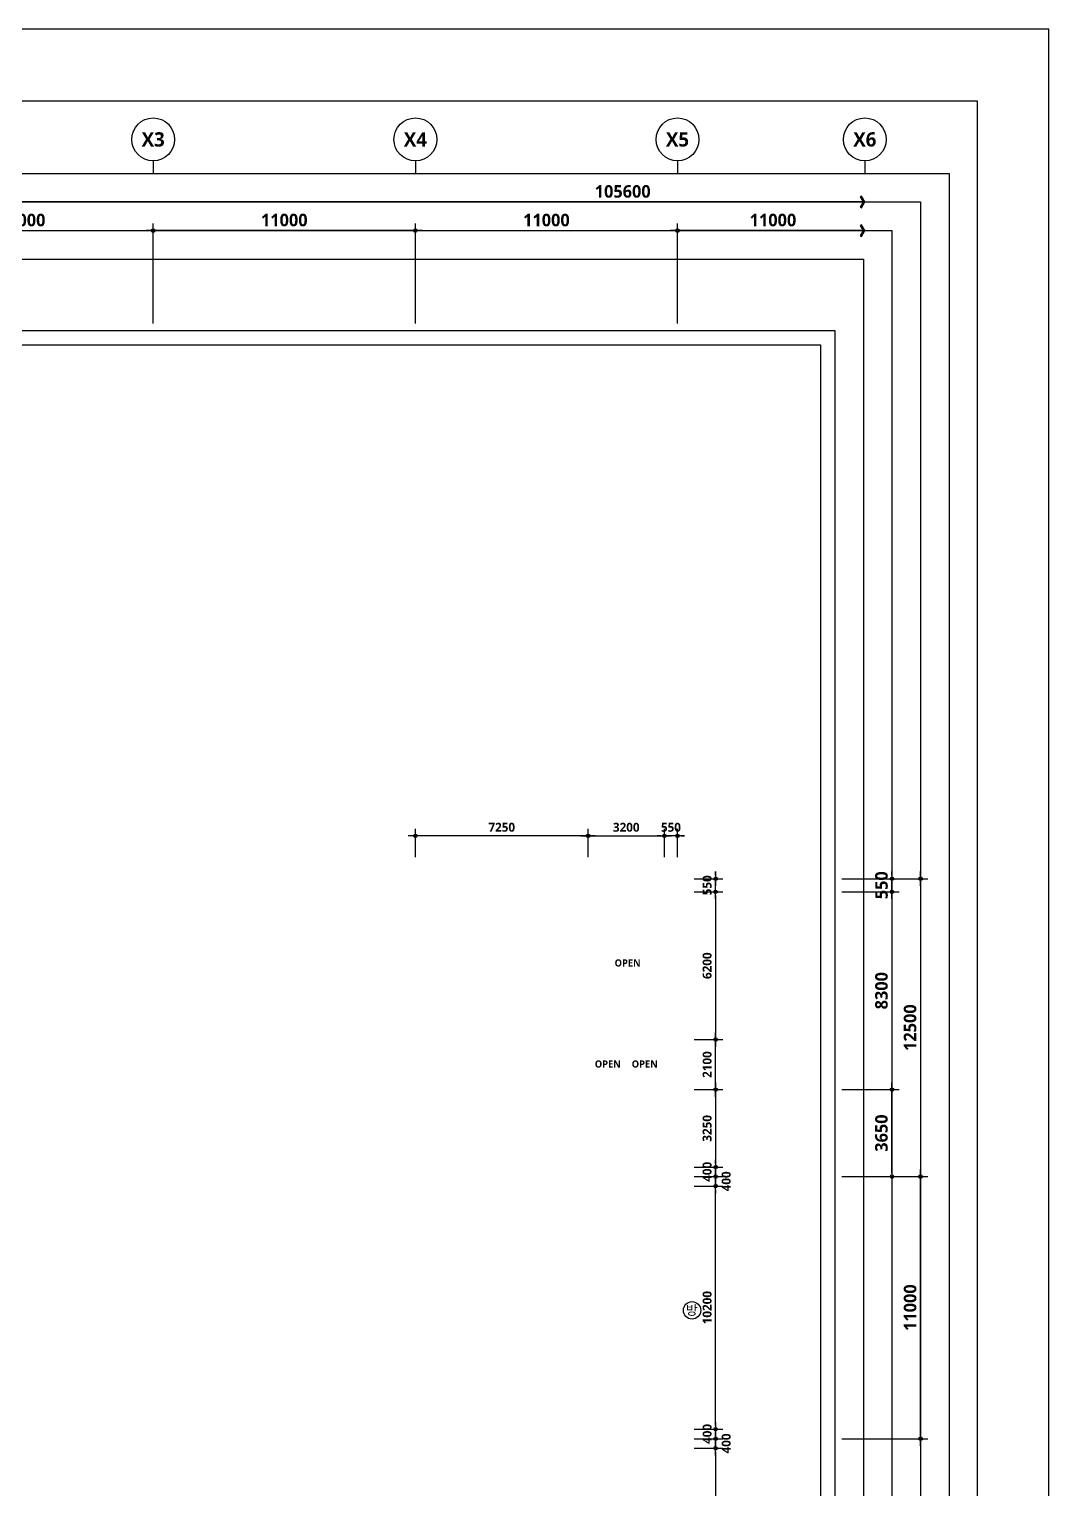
# Model space of a CAD drawing. Header units: millimetres. Extents: x -63924 to 190228206, y 0 to 456875599.
# Drawn here: x 46317 to 89100, y 820748 to 882000 of the extents above; entities that cross this region are included whole.
import ezdxf
from ezdxf.enums import TextEntityAlignment as Align

# ---------------------------------------------------------------- set-up
doc = ezdxf.new("R2010")
doc.units = ezdxf.units.MM
doc.header["$LTSCALE"] = 150
doc.header["$MEASUREMENT"] = 0
doc.header["$PDSIZE"] = -10
doc.layers.get('0').update_dxf_attribs({"linetype": 'CONTINUOUS'})
doc.layers.get('Defpoints').update_dxf_attribs({"color": 153, "linetype": 'CONTINUOUS'})
for name, color, linetype in [('A-ANNO-DIM', 4, 'CONTINUOUS'), ('A-ANNO-SYMB', 7, 'CONTINUOUS'), ('A-ANNO-TEXT1', 7, 'CONTINUOUS'), ('A-ANNO-TITL', 7, 'CONTINUOUS'), ('A-ST-AXIS-BUB', 7, 'CONTINUOUS'), ('A-ST-AXIS-DIM', 7, 'CONTINUOUS')]:
    doc.layers.add(name, color=color, linetype=linetype)
for name, color, linetype, plot in [('Defpoint', 161, 'CONTINUOUS', False), ('G(그리드1)', 185, 'CONTINUOUS', False), ('G(그리드2)', 235, 'CONTINUOUS', False)]:
    doc.layers.add(name, color=color, linetype=linetype, plot=plot)
doc.styles.add('2020음성 1차', font='')
doc.styles.add('SH_대대리576', font='')
doc.styles.add('SH_진천_나눔', font='')
doc.styles.get('2020음성 1차').set_extended_font_data('NanumGothic', bold=True)
doc.styles.get('SH_대대리576').set_extended_font_data('NanumGothic', bold=True)
doc.styles.get('SH_진천_나눔').set_extended_font_data('NanumGothic', bold=True)
doc.dimstyles.new('SHP 300', dxfattribs={"dimscale": 150, "dimtxt": 3.5, "dimasz": 1, "dimexe": 2, "dimexo": 2, "dimgap": 1, "dimtad": 1, "dimdec": 0, "dimzin": 0, "dimdsep": 46, "dimtxsty": 'SH_대대리576', "dimblk": 'DIMDOT', "dimcen": 0.09, "dimclrt": 3, "dimadec": 0, "dimazin": 1, "dimtfac": 1, "dimtdec": 0, "dimtix": 1, "dimtmove": 2, "dimatfit": 0, "dimldrblk": 'DIMDOT', "dimfxl": 1, "dimtolj": 1, "dimtzin": 0, "dimarcsym": 0})
doc.dimstyles.new('SHP300내부', dxfattribs={"dimscale": 150, "dimtxt": 2.5, "dimasz": 1, "dimexe": 2, "dimexo": 2, "dimgap": 1, "dimtad": 1, "dimdec": 0, "dimzin": 0, "dimdsep": 46, "dimtxsty": 'SH_대대리576', "dimblk": 'DIMDOT', "dimcen": 0.09, "dimclrd": 256, "dimclre": 256, "dimclrt": 3, "dimadec": 0, "dimazin": 1, "dimtfac": 1, "dimtdec": 0, "dimtix": 1, "dimtmove": 2, "dimatfit": 0, "dimldrblk": 'DIMDOT', "dimfxl": 1, "dimtolj": 1, "dimtzin": 0, "dimlwd": -1, "dimlwe": -1, "dimarcsym": 0})

# ---------------------------------------------------------------- blocks, each defined once
blk = doc.blocks.new('A-ST-AXIS-BUB-1')
at = {"layer": 'A-ST-AXIS-BUB'}
blk.add_line((0, 350), (0, 0), dxfattribs=at)
blk.add_circle((0, 950), 600, dxfattribs=at)
blk = doc.blocks.new('DIMDOT')
at = {"color": 0}
blk.add_line((-2, 0), (2, 0), dxfattribs=at)
for radius in [0.5, 0.25]:
    blk.add_circle((0, 0), radius, dxfattribs=at)
blk = doc.blocks.new('*D244')
at = {"layer": 'A-ST-AXIS-DIM', "color": 0, "lineweight": -2, "transparency": 16777216}
for p, q in [((40520, 869650), (40520, 873850)), ((40670, 873550), (51370, 873550)), ((51520, 869650), (51520, 873850))]:
    blk.add_line(p, q, dxfattribs=at)
at = {"layer": 'Defpoints', "color": 0, "transparency": 16777216}
for p in [(51520, 873550), (40520, 869350), (51520, 869350)]:
    blk.add_point(p, dxfattribs=at)
at = {"layer": 'A-ST-AXIS-DIM', "color": 0, "linetype": 'ByBlock', "lineweight": -2, "transparency": 16777216, "xscale": 150, "yscale": 150, "zscale": 150, "rotation": 180}
blk.add_blockref('DIMDOT', (40520, 873550), dxfattribs=at)
at = {"layer": 'A-ST-AXIS-DIM', "color": 0, "linetype": 'ByBlock', "lineweight": -2, "transparency": 16777216, "xscale": 150, "yscale": 150, "zscale": 150}
blk.add_blockref('DIMDOT', (51520, 873550), dxfattribs=at)
at = {"layer": 'A-ST-AXIS-DIM', "color": 3, "transparency": 16777216, "insert": (46020, 873988), "char_height": 525, "attachment_point": 5, "style": 'SH_대대리576'}
blk.add_mtext('\\A1;11000', dxfattribs=at)
blk = doc.blocks.new('*D245')
at = {"layer": 'A-ST-AXIS-DIM', "color": 0, "lineweight": -2, "transparency": 16777216}
for p, q in [((51520, 869650), (51520, 873850)), ((62370, 873550), (51670, 873550)), ((62520, 869650), (62520, 873850))]:
    blk.add_line(p, q, dxfattribs=at)
at = {"layer": 'Defpoints', "color": 0, "transparency": 16777216}
for p in [(51520, 873550), (51520, 869350), (62520, 869350)]:
    blk.add_point(p, dxfattribs=at)
at = {"layer": 'A-ST-AXIS-DIM', "color": 0, "linetype": 'ByBlock', "lineweight": -2, "transparency": 16777216, "xscale": 150, "yscale": 150, "zscale": 150, "rotation": 180}
blk.add_blockref('DIMDOT', (51520, 873550), dxfattribs=at)
at = {"layer": 'A-ST-AXIS-DIM', "color": 0, "linetype": 'ByBlock', "lineweight": -2, "transparency": 16777216, "xscale": 150, "yscale": 150, "zscale": 150}
blk.add_blockref('DIMDOT', (62520, 873550), dxfattribs=at)
at = {"layer": 'A-ST-AXIS-DIM', "color": 3, "transparency": 16777216, "insert": (57020, 873988), "char_height": 525, "attachment_point": 5, "style": 'SH_대대리576'}
blk.add_mtext('\\A1;11000', dxfattribs=at)
blk = doc.blocks.new('*D246')
at = {"layer": 'A-ST-AXIS-DIM', "color": 0, "lineweight": -2, "transparency": 16777216}
for p, q in [((62520, 869650), (62520, 873850)), ((62670, 873550), (73370, 873550)), ((73520, 869650), (73520, 873850))]:
    blk.add_line(p, q, dxfattribs=at)
at = {"layer": 'Defpoints', "color": 0, "transparency": 16777216}
for p in [(73520, 873550), (62520, 869350), (73520, 869350)]:
    blk.add_point(p, dxfattribs=at)
at = {"layer": 'A-ST-AXIS-DIM', "color": 0, "linetype": 'ByBlock', "lineweight": -2, "transparency": 16777216, "xscale": 150, "yscale": 150, "zscale": 150, "rotation": 180}
blk.add_blockref('DIMDOT', (62520, 873550), dxfattribs=at)
at = {"layer": 'A-ST-AXIS-DIM', "color": 0, "linetype": 'ByBlock', "lineweight": -2, "transparency": 16777216, "xscale": 150, "yscale": 150, "zscale": 150}
blk.add_blockref('DIMDOT', (73520, 873550), dxfattribs=at)
at = {"layer": 'A-ST-AXIS-DIM', "color": 3, "transparency": 16777216, "insert": (68020, 873988), "char_height": 525, "attachment_point": 5, "style": 'SH_대대리576'}
blk.add_mtext('\\A1;11000', dxfattribs=at)
blk = doc.blocks.new('*D1533')
at = {"layer": 'A-ST-AXIS-DIM', "color": 0, "lineweight": -2, "transparency": 16777216}
for p, q in [((80420, 822850), (84020, 822850)), ((83720, 822700), (83720, 812000)), ((80420, 811850), (84020, 811850))]:
    blk.add_line(p, q, dxfattribs=at)
at = {"layer": 'Defpoints', "color": 0, "transparency": 16777216}
for p in [(80120, 822850), (80120, 811850), (83720, 811850)]:
    blk.add_point(p, dxfattribs=at)
at = {"layer": 'A-ST-AXIS-DIM', "color": 0, "linetype": 'ByBlock', "lineweight": -2, "transparency": 16777216, "xscale": 150, "yscale": 150, "zscale": 150}
for p, rotation in [((83720, 822850), 90), ((83720, 811850), 270)]:
    blk.add_blockref('DIMDOT', p, dxfattribs=dict(at, rotation=rotation))
at = {"layer": 'A-ST-AXIS-DIM', "color": 3, "transparency": 16777216, "insert": (83282, 817350), "char_height": 525, "attachment_point": 5, "rotation": 90, "style": 'SH_대대리576'}
blk.add_mtext('\\A1;11000', dxfattribs=at)
blk = doc.blocks.new('*D1534')
at = {"layer": 'A-ST-AXIS-DIM', "color": 0, "lineweight": -2, "transparency": 16777216}
for p, q in [((80420, 833850), (84020, 833850)), ((83720, 823000), (83720, 833700)), ((80420, 822850), (84020, 822850))]:
    blk.add_line(p, q, dxfattribs=at)
at = {"layer": 'Defpoints', "color": 0, "transparency": 16777216}
for p in [(80120, 833850), (83720, 833850), (80120, 822850)]:
    blk.add_point(p, dxfattribs=at)
at = {"layer": 'A-ST-AXIS-DIM', "color": 0, "linetype": 'ByBlock', "lineweight": -2, "transparency": 16777216, "xscale": 150, "yscale": 150, "zscale": 150}
for p, rotation in [((83720, 833850), 90), ((83720, 822850), 270)]:
    blk.add_blockref('DIMDOT', p, dxfattribs=dict(at, rotation=rotation))
at = {"layer": 'A-ST-AXIS-DIM', "color": 3, "transparency": 16777216, "insert": (83282, 828350), "char_height": 525, "attachment_point": 5, "rotation": 90, "style": 'SH_대대리576'}
blk.add_mtext('\\A1;11000', dxfattribs=at)
blk = doc.blocks.new('*D1535')
at = {"layer": 'A-ST-AXIS-DIM', "color": 0, "lineweight": -2, "transparency": 16777216}
for p, q in [((80420, 846350), (84020, 846350)), ((83720, 846200), (83720, 834000)), ((80420, 833850), (84020, 833850))]:
    blk.add_line(p, q, dxfattribs=at)
at = {"layer": 'Defpoints', "color": 0, "transparency": 16777216}
for p in [(80120, 846350), (80120, 833850), (83720, 833850)]:
    blk.add_point(p, dxfattribs=at)
at = {"layer": 'A-ST-AXIS-DIM', "color": 0, "linetype": 'ByBlock', "lineweight": -2, "transparency": 16777216, "xscale": 150, "yscale": 150, "zscale": 150}
for p, rotation in [((83720, 846350), 90), ((83720, 833850), 270)]:
    blk.add_blockref('DIMDOT', p, dxfattribs=dict(at, rotation=rotation))
at = {"layer": 'A-ST-AXIS-DIM', "color": 3, "transparency": 16777216, "insert": (83281, 840100), "char_height": 525, "attachment_point": 5, "rotation": 90, "style": 'SH_대대리576'}
blk.add_mtext('\\A1;12500', dxfattribs=at)
blk = doc.blocks.new('*D1539')
at = {"layer": 'A-ST-AXIS-DIM', "color": 0, "lineweight": -2, "transparency": 16777216}
for p, q in [((80420, 845800), (82820, 845800)), ((82520, 845650), (82520, 837650)), ((80420, 837500), (82820, 837500))]:
    blk.add_line(p, q, dxfattribs=at)
at = {"layer": 'Defpoints', "color": 0, "transparency": 16777216}
for p in [(80120, 845800), (80120, 837500), (82520, 837500)]:
    blk.add_point(p, dxfattribs=at)
at = {"layer": 'A-ST-AXIS-DIM', "color": 0, "linetype": 'ByBlock', "lineweight": -2, "transparency": 16777216, "xscale": 150, "yscale": 150, "zscale": 150}
for p, rotation in [((82520, 845800), 90), ((82520, 837500), 270)]:
    blk.add_blockref('DIMDOT', p, dxfattribs=dict(at, rotation=rotation))
at = {"layer": 'A-ST-AXIS-DIM', "color": 3, "transparency": 16777216, "insert": (82080, 841650), "char_height": 525, "attachment_point": 5, "rotation": 90, "style": 'SH_대대리576'}
blk.add_mtext('\\A1;8300', dxfattribs=at)
blk = doc.blocks.new('*D1540')
at = {"layer": 'A-ST-AXIS-DIM', "color": 0, "lineweight": -2, "transparency": 16777216}
for p, q in [((80420, 837500), (82820, 837500)), ((82520, 834000), (82520, 837350)), ((80420, 833850), (82820, 833850))]:
    blk.add_line(p, q, dxfattribs=at)
at = {"layer": 'Defpoints', "color": 0, "transparency": 16777216}
for p in [(80120, 837500), (82520, 837500), (80120, 833850)]:
    blk.add_point(p, dxfattribs=at)
at = {"layer": 'A-ST-AXIS-DIM', "color": 0, "linetype": 'ByBlock', "lineweight": -2, "transparency": 16777216, "xscale": 150, "yscale": 150, "zscale": 150}
for p, rotation in [((82520, 837500), 90), ((82520, 833850), 270)]:
    blk.add_blockref('DIMDOT', p, dxfattribs=dict(at, rotation=rotation))
at = {"layer": 'A-ST-AXIS-DIM', "color": 3, "transparency": 16777216, "insert": (82080, 835675), "char_height": 525, "attachment_point": 5, "rotation": 90, "style": 'SH_대대리576'}
blk.add_mtext('\\A1;3650', dxfattribs=at)
blk = doc.blocks.new('*D1541')
at = {"layer": 'A-ST-AXIS-DIM', "color": 0, "lineweight": -2, "transparency": 16777216}
for p, q in [((82520, 846500), (82520, 846650)), ((80420, 846350), (82820, 846350)), ((82520, 845800), (82520, 846350)), ((80420, 845800), (82820, 845800)), ((82520, 845650), (82520, 845500))]:
    blk.add_line(p, q, dxfattribs=at)
at = {"layer": 'Defpoints', "color": 0, "transparency": 16777216}
for p in [(80120, 846350), (82520, 846350), (80120, 845800)]:
    blk.add_point(p, dxfattribs=at)
at = {"layer": 'A-ST-AXIS-DIM', "color": 0, "linetype": 'ByBlock', "lineweight": -2, "transparency": 16777216, "xscale": 150, "yscale": 150, "zscale": 150}
for p, rotation in [((82520, 846350), 270), ((82520, 845800), 90)]:
    blk.add_blockref('DIMDOT', p, dxfattribs=dict(at, rotation=rotation))
at = {"layer": 'A-ST-AXIS-DIM', "color": 3, "transparency": 16777216, "insert": (82081, 846075), "char_height": 525, "attachment_point": 5, "rotation": 90, "style": 'SH_대대리576'}
blk.add_mtext('\\A1;550', dxfattribs=at)
blk = doc.blocks.new('*D1596')
at = {"layer": 'A-ANNO-DIM', "transparency": 16777216}
for p, q in [((72970, 847250), (72970, 848450)), ((73520, 847250), (73520, 848450)), ((72820, 848150), (72670, 848150)), ((73520, 848150), (72970, 848150)), ((73670, 848150), (73820, 848150))]:
    blk.add_line(p, q, dxfattribs=at)
at = {"layer": 'Defpoints', "color": 0, "transparency": 16777216}
for p in [(72970, 848150), (72970, 846950), (73520, 846950)]:
    blk.add_point(p, dxfattribs=at)
at = {"layer": 'A-ANNO-DIM', "linetype": 'ByBlock', "transparency": 16777216, "xscale": 150, "yscale": 150, "zscale": 150}
blk.add_blockref('DIMDOT', (72970, 848150), dxfattribs=at)
at = {"layer": 'A-ANNO-DIM', "linetype": 'ByBlock', "transparency": 16777216, "xscale": 150, "yscale": 150, "zscale": 150, "rotation": 180}
blk.add_blockref('DIMDOT', (73520, 848150), dxfattribs=at)
at = {"layer": 'A-ANNO-DIM', "color": 3, "transparency": 16777216, "insert": (73245, 848506), "char_height": 375, "attachment_point": 5, "style": 'SH_대대리576'}
blk.add_mtext('\\A1;550', dxfattribs=at)
blk = doc.blocks.new('*D1597')
at = {"layer": 'A-ANNO-DIM', "transparency": 16777216}
for p, q in [((69770, 847250), (69770, 848450)), ((72970, 847250), (72970, 848450)), ((69920, 848150), (72820, 848150))]:
    blk.add_line(p, q, dxfattribs=at)
at = {"layer": 'Defpoints', "color": 0, "transparency": 16777216}
for p in [(72970, 848150), (69770, 846950), (72970, 846950)]:
    blk.add_point(p, dxfattribs=at)
at = {"layer": 'A-ANNO-DIM', "linetype": 'ByBlock', "transparency": 16777216, "xscale": 150, "yscale": 150, "zscale": 150, "rotation": 180}
blk.add_blockref('DIMDOT', (69770, 848150), dxfattribs=at)
at = {"layer": 'A-ANNO-DIM', "linetype": 'ByBlock', "transparency": 16777216, "xscale": 150, "yscale": 150, "zscale": 150}
blk.add_blockref('DIMDOT', (72970, 848150), dxfattribs=at)
at = {"layer": 'A-ANNO-DIM', "color": 3, "transparency": 16777216, "insert": (71370, 848507), "char_height": 375, "attachment_point": 5, "style": 'SH_대대리576'}
blk.add_mtext('\\A1;3200', dxfattribs=at)
blk = doc.blocks.new('*D1629')
at = {"layer": 'A-ANNO-DIM', "transparency": 16777216}
for p, q in [((62520, 847250), (62520, 848450)), ((69770, 847250), (69770, 848450)), ((69620, 848150), (62670, 848150))]:
    blk.add_line(p, q, dxfattribs=at)
at = {"layer": 'Defpoints', "color": 0, "transparency": 16777216}
for p in [(62520, 848150), (62520, 846950), (69770, 846950)]:
    blk.add_point(p, dxfattribs=at)
at = {"layer": 'A-ANNO-DIM', "linetype": 'ByBlock', "transparency": 16777216, "xscale": 150, "yscale": 150, "zscale": 150, "rotation": 180}
blk.add_blockref('DIMDOT', (62520, 848150), dxfattribs=at)
at = {"layer": 'A-ANNO-DIM', "linetype": 'ByBlock', "transparency": 16777216, "xscale": 150, "yscale": 150, "zscale": 150}
blk.add_blockref('DIMDOT', (69770, 848150), dxfattribs=at)
at = {"layer": 'A-ANNO-DIM', "color": 3, "transparency": 16777216, "insert": (66145, 848507), "char_height": 375, "attachment_point": 5, "style": 'SH_대대리576'}
blk.add_mtext('\\A1;7250', dxfattribs=at)
blk = doc.blocks.new('방화스크린 TEXT100')
at = {"layer": 'A-ANNO-SYMB'}
blk.add_circle((0, 0), 243, dxfattribs=at)
at = {"layer": 'A-ANNO-TITL', "style": '2020음성 1차'}
blk.add_text('방', height=267, dxfattribs=at).set_placement((-7, 7), align=Align.MIDDLE_CENTER)
blk = doc.blocks.new('*D2294')
at = {"layer": 'A-ANNO-DIM', "transparency": 16777216}
for p, q in [((74220, 822450), (75420, 822450)), ((75120, 822300), (75120, 814600)), ((74220, 814450), (75420, 814450))]:
    blk.add_line(p, q, dxfattribs=at)
at = {"layer": 'Defpoints', "color": 0, "transparency": 16777216}
for p in [(73920, 822450), (73920, 814450), (75120, 814450)]:
    blk.add_point(p, dxfattribs=at)
at = {"layer": 'A-ANNO-DIM', "linetype": 'ByBlock', "transparency": 16777216, "xscale": 150, "yscale": 150, "zscale": 150}
for p, rotation in [((75120, 822450), 90), ((75120, 814450), 270)]:
    blk.add_blockref('DIMDOT', p, dxfattribs=dict(at, rotation=rotation))
at = {"layer": 'A-ANNO-DIM', "color": 3, "transparency": 16777216, "insert": (74763, 818450), "char_height": 375, "attachment_point": 5, "rotation": 90, "style": 'SH_대대리576'}
blk.add_mtext('\\A1;8000', dxfattribs=at)
blk = doc.blocks.new('*D2295')
at = {"layer": 'A-ANNO-DIM', "transparency": 16777216}
for p, q in [((74220, 822850), (75420, 822850)), ((75120, 823000), (75120, 823150)), ((75120, 822450), (75120, 822850)), ((74220, 822450), (75420, 822450)), ((75120, 822300), (75120, 822150))]:
    blk.add_line(p, q, dxfattribs=at)
at = {"layer": 'Defpoints', "color": 0, "transparency": 16777216}
for p in [(73920, 822850), (75120, 822850), (73920, 822450)]:
    blk.add_point(p, dxfattribs=at)
at = {"layer": 'A-ANNO-DIM', "linetype": 'ByBlock', "transparency": 16777216, "xscale": 150, "yscale": 150, "zscale": 150}
for p, rotation in [((75120, 822850), 270), ((75120, 822450), 90)]:
    blk.add_blockref('DIMDOT', p, dxfattribs=dict(at, rotation=rotation))
at = {"layer": 'A-ANNO-DIM', "color": 3, "transparency": 16777216, "insert": (75564, 822650), "char_height": 375, "attachment_point": 5, "rotation": 90, "style": 'SH_대대리576'}
blk.add_mtext('\\A1;400', dxfattribs=at)
blk = doc.blocks.new('*D2296')
at = {"layer": 'A-ANNO-DIM', "transparency": 16777216}
for p, q in [((74220, 823250), (75420, 823250)), ((75120, 823400), (75120, 823550)), ((75120, 823250), (75120, 822850)), ((74220, 822850), (75420, 822850)), ((75120, 822700), (75120, 822550))]:
    blk.add_line(p, q, dxfattribs=at)
at = {"layer": 'Defpoints', "color": 0, "transparency": 16777216}
for p in [(73920, 823250), (73920, 822850), (75120, 822850)]:
    blk.add_point(p, dxfattribs=at)
at = {"layer": 'A-ANNO-DIM', "linetype": 'ByBlock', "transparency": 16777216, "xscale": 150, "yscale": 150, "zscale": 150}
for p, rotation in [((75120, 823250), 270), ((75120, 822850), 90)]:
    blk.add_blockref('DIMDOT', p, dxfattribs=dict(at, rotation=rotation))
at = {"layer": 'A-ANNO-DIM', "color": 3, "transparency": 16777216, "insert": (74764, 823050), "char_height": 375, "attachment_point": 5, "rotation": 90, "style": 'SH_대대리576'}
blk.add_mtext('\\A1;400', dxfattribs=at)
blk = doc.blocks.new('*D2297')
at = {"layer": 'A-ANNO-DIM', "transparency": 16777216}
for p, q in [((74220, 833450), (75420, 833450)), ((75120, 823400), (75120, 833300)), ((74220, 823250), (75420, 823250))]:
    blk.add_line(p, q, dxfattribs=at)
at = {"layer": 'Defpoints', "color": 0, "transparency": 16777216}
for p in [(73920, 833450), (75120, 833450), (73920, 823250)]:
    blk.add_point(p, dxfattribs=at)
at = {"layer": 'A-ANNO-DIM', "linetype": 'ByBlock', "transparency": 16777216, "xscale": 150, "yscale": 150, "zscale": 150}
for p, rotation in [((75120, 833450), 90), ((75120, 823250), 270)]:
    blk.add_blockref('DIMDOT', p, dxfattribs=dict(at, rotation=rotation))
at = {"layer": 'A-ANNO-DIM', "color": 3, "transparency": 16777216, "insert": (74764, 828350), "char_height": 375, "attachment_point": 5, "rotation": 90, "style": 'SH_대대리576'}
blk.add_mtext('\\A1;10200', dxfattribs=at)
blk = doc.blocks.new('*D2298')
at = {"layer": 'A-ANNO-DIM', "transparency": 16777216}
for p, q in [((74220, 833850), (75420, 833850)), ((75120, 834000), (75120, 834150)), ((75120, 833850), (75120, 833450)), ((74220, 833450), (75420, 833450)), ((75120, 833300), (75120, 833150))]:
    blk.add_line(p, q, dxfattribs=at)
at = {"layer": 'Defpoints', "color": 0, "transparency": 16777216}
for p in [(73920, 833850), (73920, 833450), (75120, 833450)]:
    blk.add_point(p, dxfattribs=at)
at = {"layer": 'A-ANNO-DIM', "linetype": 'ByBlock', "transparency": 16777216, "xscale": 150, "yscale": 150, "zscale": 150}
for p, rotation in [((75120, 833850), 270), ((75120, 833450), 90)]:
    blk.add_blockref('DIMDOT', p, dxfattribs=dict(at, rotation=rotation))
at = {"layer": 'A-ANNO-DIM', "color": 3, "transparency": 16777216, "insert": (75564, 833650), "char_height": 375, "attachment_point": 5, "rotation": 90, "style": 'SH_대대리576'}
blk.add_mtext('\\A1;400', dxfattribs=at)
blk = doc.blocks.new('*D2299')
at = {"layer": 'A-ANNO-DIM', "transparency": 16777216}
for p, q in [((75120, 834400), (75120, 834550)), ((74220, 834250), (75420, 834250)), ((74220, 833850), (75420, 833850)), ((75120, 833850), (75120, 834250)), ((75120, 833700), (75120, 833550))]:
    blk.add_line(p, q, dxfattribs=at)
at = {"layer": 'Defpoints', "color": 0, "transparency": 16777216}
for p in [(73920, 834250), (73920, 833850), (75120, 834250)]:
    blk.add_point(p, dxfattribs=at)
at = {"layer": 'A-ANNO-DIM', "linetype": 'ByBlock', "transparency": 16777216, "xscale": 150, "yscale": 150, "zscale": 150}
for p, rotation in [((75120, 834250), 270), ((75120, 833850), 90)]:
    blk.add_blockref('DIMDOT', p, dxfattribs=dict(at, rotation=rotation))
at = {"layer": 'A-ANNO-DIM', "color": 3, "transparency": 16777216, "insert": (74764, 834050), "char_height": 375, "attachment_point": 5, "rotation": 90, "style": 'SH_대대리576'}
blk.add_mtext('\\A1;400', dxfattribs=at)
blk = doc.blocks.new('*D2300')
at = {"layer": 'A-ANNO-DIM', "transparency": 16777216}
for p, q in [((74220, 837500), (75420, 837500)), ((75120, 837350), (75120, 834400)), ((74220, 834250), (75420, 834250))]:
    blk.add_line(p, q, dxfattribs=at)
at = {"layer": 'Defpoints', "color": 0, "transparency": 16777216}
for p in [(73920, 837500), (73920, 834250), (75120, 834250)]:
    blk.add_point(p, dxfattribs=at)
at = {"layer": 'A-ANNO-DIM', "linetype": 'ByBlock', "transparency": 16777216, "xscale": 150, "yscale": 150, "zscale": 150}
for p, rotation in [((75120, 837500), 90), ((75120, 834250), 270)]:
    blk.add_blockref('DIMDOT', p, dxfattribs=dict(at, rotation=rotation))
at = {"layer": 'A-ANNO-DIM', "color": 3, "transparency": 16777216, "insert": (74763, 835875), "char_height": 375, "attachment_point": 5, "rotation": 90, "style": 'SH_대대리576'}
blk.add_mtext('\\A1;3250', dxfattribs=at)
blk = doc.blocks.new('*D2301')
at = {"layer": 'A-ANNO-DIM', "transparency": 16777216}
for p, q in [((74220, 839600), (75420, 839600)), ((75120, 837650), (75120, 839450)), ((74220, 837500), (75420, 837500))]:
    blk.add_line(p, q, dxfattribs=at)
at = {"layer": 'Defpoints', "color": 0, "transparency": 16777216}
for p in [(73920, 839600), (75120, 839600), (73920, 837500)]:
    blk.add_point(p, dxfattribs=at)
at = {"layer": 'A-ANNO-DIM', "linetype": 'ByBlock', "transparency": 16777216, "xscale": 150, "yscale": 150, "zscale": 150}
for p, rotation in [((75120, 839600), 90), ((75120, 837500), 270)]:
    blk.add_blockref('DIMDOT', p, dxfattribs=dict(at, rotation=rotation))
at = {"layer": 'A-ANNO-DIM', "color": 3, "transparency": 16777216, "insert": (74764, 838550), "char_height": 375, "attachment_point": 5, "rotation": 90, "style": 'SH_대대리576'}
blk.add_mtext('\\A1;2100', dxfattribs=at)
blk = doc.blocks.new('*D2302')
at = {"layer": 'A-ANNO-DIM', "transparency": 16777216}
for p, q in [((74220, 845800), (75420, 845800)), ((75120, 845650), (75120, 839750)), ((74220, 839600), (75420, 839600))]:
    blk.add_line(p, q, dxfattribs=at)
at = {"layer": 'Defpoints', "color": 0, "transparency": 16777216}
for p in [(73920, 845800), (73920, 839600), (75120, 839600)]:
    blk.add_point(p, dxfattribs=at)
at = {"layer": 'A-ANNO-DIM', "linetype": 'ByBlock', "transparency": 16777216, "xscale": 150, "yscale": 150, "zscale": 150}
for p, rotation in [((75120, 845800), 90), ((75120, 839600), 270)]:
    blk.add_blockref('DIMDOT', p, dxfattribs=dict(at, rotation=rotation))
at = {"layer": 'A-ANNO-DIM', "color": 3, "transparency": 16777216, "insert": (74763, 842700), "char_height": 375, "attachment_point": 5, "rotation": 90, "style": 'SH_대대리576'}
blk.add_mtext('\\A1;6200', dxfattribs=at)
blk = doc.blocks.new('*D2303')
at = {"layer": 'A-ANNO-DIM', "transparency": 16777216}
for p, q in [((75120, 846500), (75120, 846650)), ((74220, 846350), (75420, 846350)), ((75120, 845800), (75120, 846350)), ((74220, 845800), (75420, 845800)), ((75120, 845650), (75120, 845500))]:
    blk.add_line(p, q, dxfattribs=at)
at = {"layer": 'Defpoints', "color": 0, "transparency": 16777216}
for p in [(73920, 846350), (75120, 846350), (73920, 845800)]:
    blk.add_point(p, dxfattribs=at)
at = {"layer": 'A-ANNO-DIM', "linetype": 'ByBlock', "transparency": 16777216, "xscale": 150, "yscale": 150, "zscale": 150}
for p, rotation in [((75120, 846350), 270), ((75120, 845800), 90)]:
    blk.add_blockref('DIMDOT', p, dxfattribs=dict(at, rotation=rotation))
at = {"layer": 'A-ANNO-DIM', "color": 3, "transparency": 16777216, "insert": (74764, 846075), "char_height": 375, "attachment_point": 5, "rotation": 90, "style": 'SH_대대리576'}
blk.add_mtext('\\A1;550', dxfattribs=at)

msp = doc.modelspace()

# ---------------------------------------------------------------- linework, layer by layer
at = {"layer": 'A-ST-AXIS-DIM'}
for p, q in [((81314.3, 874750), (29520, 874750)), ((73520, 869650), (73520, 873850)), ((81380, 873550), (73670, 873550))]:
    msp.add_line(p, q, dxfattribs=at)
at = {"layer": 'A-ST-AXIS-DIM', "linetype": 'Continuous'}
for points in [[(81236.6, 874994.6), (81187.7, 874965.9), (81314.3, 874750), (81187.6, 874534), (81236.6, 874505.4), (81380, 874750)], [(81236.6, 873794.6), (81187.7, 873765.9), (81314.3, 873550), (81187.6, 873334), (81236.6, 873305.4), (81380, 873550)]]:
    msp.add_lwpolyline(points, close=True, dxfattribs=at)
at = {"layer": 'Defpoint'}
for points in [[(0, 756000), (89100, 756000), (89100, 882000), (0, 882000)], [(3000, 879000), (86100, 879000), (86100, 772500), (3000, 772500)]]:
    msp.add_lwpolyline(points, close=True, dxfattribs=at)
at = {"layer": 'G(그리드1)'}
for points in [[(6120, 875950), (84920, 875950), (84920, 774550), (6120, 774550)], [(7320, 874750), (83720, 874750), (83720, 776750), (7320, 776750)], [(8520, 873550), (82520, 873550), (82520, 777950), (8520, 777950)], [(9720, 872350), (81320, 872350), (81320, 779150), (9720, 779150)], [(10920, 869350), (80120, 869350), (80120, 782150), (10920, 782150)]]:
    msp.add_lwpolyline(points, close=True, dxfattribs=at)
at = {"layer": 'G(그리드2)'}
msp.add_lwpolyline([(11520, 868750), (79520, 868750), (79520, 782750), (11520, 782750)], close=True, dxfattribs=at)

# ---------------------------------------------------------------- block references
at = {"xscale": 1.5, "yscale": 1.5, "zscale": 1.5}
msp.add_blockref('방화스크린 TEXT100', (74130, 828236.5), dxfattribs=at)
at = {"layer": 'A-ST-AXIS-BUB', "xscale": 1.5, "yscale": 1.5, "zscale": 1.5}
for p in [(51520, 875950), (62520, 875950), (73520, 875950), (81380, 875950)]:
    msp.add_blockref('A-ST-AXIS-BUB-1', p, dxfattribs=at)
at = {"layer": 'A-ST-AXIS-DIM', "xscale": 150, "yscale": 150, "zscale": 150, "rotation": 180}
msp.add_blockref('DIMDOT', (73520, 873550), dxfattribs=at)

# ---------------------------------------------------------------- texts
at = {"layer": 'A-ANNO-TEXT1', "style": 'SH_대대리576'}
for s, p in [('X3', (51520, 877375)), ('X4', (62520, 877375)), ('X5', (73520, 877375)), ('X6', (81380, 877375))]:
    msp.add_text(s, height=600, dxfattribs=at).set_placement(p, align=Align.MIDDLE_CENTER)
at = {"layer": 'A-ANNO-TEXT1', "style": 'SH_진천_나눔'}
for p in [(71426.7, 842815.3), (70595, 838575), (72145, 838575)]:
    msp.add_text('OPEN', height=300, dxfattribs=at).set_placement(p, align=Align.MIDDLE)
at = {"layer": 'A-ST-AXIS-DIM', "color": 3, "char_height": 525, "attachment_point": 5, "style": 'SH_대대리576'}
for s, insert in [('\\A1;105600', (71220, 875189.7)), ('\\A1;11000', (77525, 873987.9))]:
    msp.add_mtext(s, dxfattribs=dict(at, insert=insert))

# ---------------------------------------------------------------- dimensions: what is measured, and where the dimension line sits
at = {"layer": 'A-ANNO-DIM'}
for base, p1, p2, angle, picture, middle in [((62520, 848150), (69770, 846950), (62520, 846950), 0, '*D1629', (66145, 848506.7)), ((72970, 848150), (69770, 846950), (72970, 846950), 180, '*D1597', (71370, 848506.9)), ((72970, 848150), (73520, 846950), (72970, 846950), 0, '*D1596', (73245, 848506.1)), ((75120, 846350), (73920, 845800), (73920, 846350), 270, '*D2303', (74763.9, 846075)), ((75120, 839600), (73920, 845800), (73920, 839600), 90, '*D2302', (74763.1, 842700)), ((75120, 839600), (73920, 837500), (73920, 839600), 270, '*D2301', (74763.9, 838550)), ((75120, 834250), (73920, 837500), (73920, 834250), 90, '*D2300', (74763.1, 835875)), ((75120, 834250), (73920, 833850), (73920, 834250), 270, '*D2299', (74764.4, 834050)), ((75120, 833450), (73920, 823250), (73920, 833450), 270, '*D2297', (74763.9, 828350)), ((75120, 822850), (73920, 823250), (73920, 822850), 90, '*D2296', (74764.4, 823050)), ((75120, 814450), (73920, 822450), (73920, 814450), 90, '*D2294', (74763.1, 818450))]:
    dim = msp.add_linear_dim(base=base, p1=p1, p2=p2, angle=angle, dimstyle='SHP300내부', dxfattribs=at)
    dim.commit()
    dim.dimension.update_dxf_attribs({"geometry": picture, "text_midpoint": middle})
for base, p1, p2, angle, picture, middle in [((75120, 833450), (73920, 833850), (73920, 833450), 90, '*D2298', (75564.4, 833650)), ((75120, 822850), (73920, 822450), (73920, 822850), 270, '*D2295', (75564.4, 822650))]:
    dim = msp.add_linear_dim(base=base, p1=p1, p2=p2, angle=angle, dimstyle='SHP300내부', dxfattribs=at)
    dim.commit()
    dim.dimension.update_dxf_attribs({"geometry": picture, "text_midpoint": middle, "dimtype": 160})
at = {"layer": 'A-ST-AXIS-DIM'}
for base, p1, p2, angle, picture, middle in [((51520, 873550), (40520, 869350), (51520, 869350), 180, '*D244', (46020, 873987.9)), ((51520, 873550), (62520, 869350), (51520, 869350), 0, '*D245', (57020, 873987.9)), ((73520, 873550), (62520, 869350), (73520, 869350), 180, '*D246', (68020, 873987.9)), ((82520, 846350), (80120, 845800), (80120, 846350), 270, '*D1541', (82081.4, 846075)), ((83720, 833850), (80120, 846350), (80120, 833850), 90, '*D1535', (83280.7, 840100)), ((82520, 837500), (80120, 845800), (80120, 837500), 90, '*D1539', (82080.3, 841650)), ((82520, 837500), (80120, 833850), (80120, 837500), 270, '*D1540', (82080.3, 835675)), ((83720, 833850), (80120, 822850), (80120, 833850), 270, '*D1534', (83282.1, 828350)), ((83720, 811850), (80120, 822850), (80120, 811850), 90, '*D1533', (83282.1, 817350))]:
    dim = msp.add_linear_dim(base=base, p1=p1, p2=p2, angle=angle, dimstyle='SHP 300', override={"dimtxsty": 'SH_대대리576', "dimldrblk": 'DIMDOT'}, dxfattribs=at)
    dim.commit()
    dim.dimension.update_dxf_attribs({"geometry": picture, "text_midpoint": middle})

doc.saveas('drawing.dxf')
